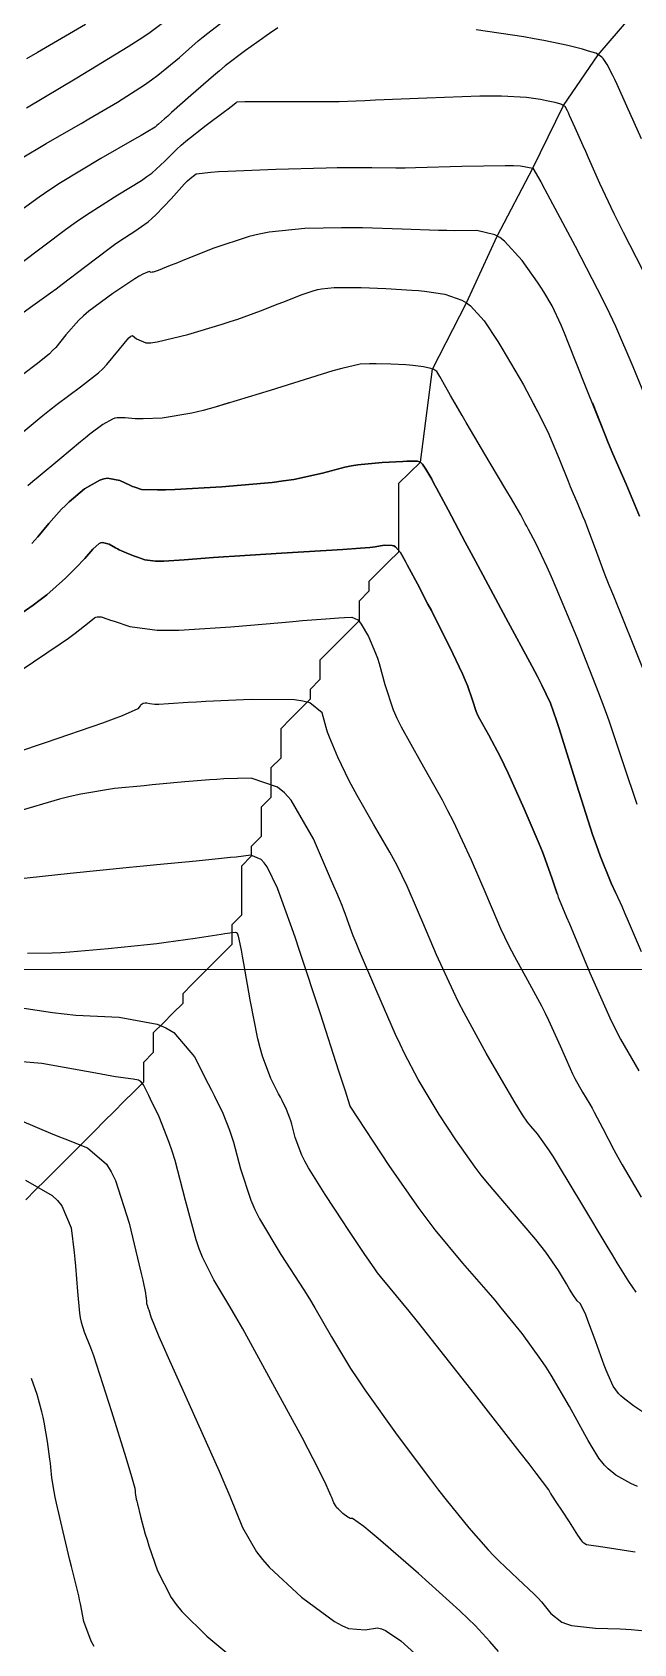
# Model space of a CAD drawing. Header units: metres. Extents: x 837117 to 838477, y 1189012 to 1191015.
# Drawn here: x 838127.5 to 838188.9, y 1189145.2 to 1189309.4 of the extents above; entities that cross this region are included whole.
import ezdxf

# ---------------------------------------------------------------- set-up
doc = ezdxf.new("R2010")
doc.units = ezdxf.units.M
doc.header["$LTSCALE"] = 0.3
doc.layers.add('COORD', color=7, linetype='Continuous', lineweight=20)
doc.layers.add('DRENAJE', color=5, linetype='Continuous', lineweight=25)
doc.layers.add('COTAS 10', color=1, linetype='Continuous')
doc.layers.add('COTAS INT', color=252, linetype='Continuous')

msp = doc.modelspace()

# ---------------------------------------------------------------- linework, layer by layer
at = {"layer": 'COORD'}
msp.add_line((837476.514, 1189213.872), (838476.514, 1189213.872), dxfattribs=at)
at = {"layer": 'COTAS 10'}
for points, elevation in [([(838132.979, 1189310.137), (838128.1, 1189307.275), (838126.968, 1189306.628)], 1890), ([(838126.262, 1189280.534), (838127.632, 1189281.532), (838128.813, 1189282.369), (838129.43, 1189282.807), (838129.999, 1189283.226), (838130.6, 1189283.675), (838133.027, 1189285.534), (838135.393, 1189287.324), (838135.954, 1189287.728), (838136.475, 1189288.092), (838138.019, 1189289.077), (838139.365, 1189290.024), (838139.761, 1189290.364), (838140.167, 1189290.739), (838141.718, 1189292.373), (838143.094, 1189293.896), (838143.39, 1189294.2), (838143.648, 1189294.453), (838144.275, 1189294.94), (838145.752, 1189295.103), (838146.548, 1189295.152), (838147.511, 1189295.202), (838152.383, 1189295.394), (838157.517, 1189295.541), (838158.644, 1189295.563), (838159.644, 1189295.577), (838162.194, 1189295.558), (838164.643, 1189295.534), (838165.58, 1189295.545), (838166.628, 1189295.564), (838171.349, 1189295.695), (838175.778, 1189295.778), (838176.643, 1189295.766), (838177.352, 1189295.739), (838178.606, 1189295.518), (838179.411, 1189294.102), (838179.836, 1189293.323), (838180.349, 1189292.376), (838182.934, 1189287.555), (838185.754, 1189282.078), (838186.416, 1189280.718), (838187.026, 1189279.425), (838188.799, 1189275.317), (838190.325, 1189271.552)], 1880), ([(838126.262, 1189280.534), (838127.632, 1189281.532), (838128.813, 1189282.369)], 1880), ([(838181.081, 1189221.589), (838181.007, 1189221.807), (838180.591, 1189223.113), (838179.872, 1189225.129), (838179.581, 1189225.865), (838179.252, 1189226.678), (838177.735, 1189230.257), (838176.099, 1189233.887), (838175.695, 1189234.732), (838175.313, 1189235.509), (838174.108, 1189237.735), (838173.204, 1189239.366), (838173.011, 1189239.767), (838172.843, 1189240.146), (838172.444, 1189241.332), (838171.94, 1189242.802), (838171.706, 1189243.36), (838171.431, 1189243.983), (838170.097, 1189246.78), (838168.622, 1189249.72), (838168.258, 1189250.433), (838167.913, 1189251.103), (838166.828, 1189253.16), (838165.981, 1189254.73), (838165.785, 1189255.093), (838165.607, 1189255.426), (838165.104, 1189256.368), (838164.61, 1189256.93), (838164.437, 1189257.022), (838164.249, 1189257.086), (838163.436, 1189257.089), (838162.512, 1189256.936), (838162.253, 1189256.902), (838161.993, 1189256.871), (838161.04, 1189256.789), (838159.217, 1189256.678), (838152.966, 1189256.296), (838148.185, 1189255.99), (838147.066, 1189255.913), (838146.037, 1189255.839), (838143.06, 1189255.598), (838140.984, 1189255.468), (838140.522, 1189255.464), (838140.11, 1189255.474), (838139.029, 1189255.623), (838138.277, 1189255.873), (838138.071, 1189255.947), (838137.867, 1189256.022), (838137.139, 1189256.309), (838136.432, 1189256.628), (838136.241, 1189256.724), (838136.052, 1189256.823), (838135.387, 1189257.207), (838134.736, 1189257.375), (838134.557, 1189257.338), (838134.377, 1189257.265), (838133.73, 1189256.698), (838132.912, 1189255.755), (838132.625, 1189255.445), (838132.311, 1189255.113), (838130.958, 1189253.737), (838129.041, 1189252.06), (838128.371, 1189251.538), (838127.641, 1189250.991), (838124.505, 1189248.808)], 1870), ([(838124.505, 1189248.808), (838127.641, 1189250.991), (838128.371, 1189251.538), (838129.041, 1189252.06), (838130.958, 1189253.737), (838132.311, 1189255.113), (838132.625, 1189255.445), (838132.912, 1189255.755), (838133.73, 1189256.698), (838134.377, 1189257.265), (838134.557, 1189257.338), (838134.736, 1189257.375), (838135.387, 1189257.207), (838136.052, 1189256.823), (838136.241, 1189256.724), (838136.432, 1189256.628), (838137.139, 1189256.309), (838137.867, 1189256.022), (838138.071, 1189255.947), (838138.277, 1189255.873), (838139.029, 1189255.623), (838140.11, 1189255.474), (838140.522, 1189255.464), (838140.984, 1189255.468), (838143.06, 1189255.598), (838146.037, 1189255.839), (838147.066, 1189255.913), (838148.185, 1189255.99), (838152.966, 1189256.296), (838159.217, 1189256.678), (838161.04, 1189256.789), (838161.993, 1189256.871), (838162.253, 1189256.902), (838162.512, 1189256.936), (838163.436, 1189257.089), (838164.249, 1189257.086), (838164.437, 1189257.022), (838164.61, 1189256.93), (838165.104, 1189256.368), (838165.607, 1189255.426), (838165.785, 1189255.093), (838165.981, 1189254.73), (838166.828, 1189253.16), (838167.913, 1189251.103), (838168.258, 1189250.433), (838168.622, 1189249.72), (838170.097, 1189246.78), (838171.431, 1189243.983), (838171.706, 1189243.36), (838171.94, 1189242.802), (838172.444, 1189241.332), (838172.843, 1189240.146), (838173.011, 1189239.767), (838173.204, 1189239.366), (838174.108, 1189237.735), (838175.313, 1189235.509), (838175.695, 1189234.732), (838176.099, 1189233.887), (838177.735, 1189230.257), (838179.252, 1189226.678), (838179.581, 1189225.865), (838179.872, 1189225.129), (838180.591, 1189223.113), (838181.007, 1189221.807), (838181.105, 1189221.517), (838181.196, 1189221.26), (838181.464, 1189220.591), (838182.052, 1189219.23), (838182.345, 1189218.535), (838182.694, 1189217.703), (838184.423, 1189213.55), (838186.464, 1189208.943), (838187.01, 1189207.825), (838187.547, 1189206.775), (838189.417, 1189203.55)], 1870), ([(838189.031, 1189154.521), (838188.376, 1189154.624), (838186.427, 1189154.931), (838185.078, 1189155.144), (838184.801, 1189155.187), (838184.568, 1189155.223), (838184.075, 1189155.296), (838183.809, 1189155.462), (838183.717, 1189155.558), (838183.619, 1189155.674), (838183.198, 1189156.271), (838182.67, 1189157.093), (838182.504, 1189157.35), (838182.328, 1189157.621), (838181.618, 1189158.708), (838180.986, 1189159.673), (838180.859, 1189159.866), (838180.752, 1189160.027), (838180.541, 1189160.344), (838180.446, 1189160.494), (838180.413, 1189160.55), (838180.377, 1189160.612), (838180.222, 1189160.89), (838178.957, 1189162.58), (838178.221, 1189163.533), (838177.318, 1189164.696), (838172.663, 1189170.648), (838167.85, 1189176.754), (838166.847, 1189178.014), (838165.987, 1189179.087), (838164.07, 1189181.407), (838163.063, 1189182.619), (838162.776, 1189182.994), (838162.485, 1189183.386), (838161.407, 1189184.944), (838160.125, 1189186.88), (838159.706, 1189187.511), (838159.259, 1189188.183), (838157.416, 1189190.953), (838155.719, 1189193.694), (838155.364, 1189194.348), (838155.059, 1189194.957), (838154.375, 1189196.774), (838154.019, 1189198.136), (838153.921, 1189198.458), (838153.824, 1189198.755), (838153.478, 1189199.626), (838153.026, 1189200.543), (838152.863, 1189200.868), (838152.682, 1189201.225), (838151.893, 1189202.774), (838151.022, 1189205.071), (838150.79, 1189205.899), (838150.562, 1189206.811), (838149.774, 1189210.8), (838149.142, 1189214.506), (838149.012, 1189215.24), (838148.903, 1189215.848), (838148.673, 1189216.986), (838148.582, 1189217.261), (838148.561, 1189217.324), (838148.541, 1189217.381), (838148.484, 1189217.538), (838148.379, 1189217.625), (838148.329, 1189217.637), (838148.271, 1189217.645), (838147.985, 1189217.631), (838147.193, 1189217.512), (838146.815, 1189217.453), (838146.368, 1189217.383), (838144.183, 1189217.036), (838141.216, 1189216.618), (838140.277, 1189216.502), (838139.286, 1189216.387), (838135.283, 1189215.972), (838131.385, 1189215.648), (838130.46, 1189215.591), (838129.602, 1189215.547), (838127.062, 1189215.505)], 1860), ([(838133.883, 1189144.933), (838133.554, 1189145.479), (838132.82, 1189147.48), (838132.47, 1189149.275), (838132.383, 1189149.692), (838132.301, 1189150.075), (838132.041, 1189151.168), (838131.694, 1189152.53), (838131.557, 1189153.083), (838131.402, 1189153.711), (838130.694, 1189156.611), (838130.02, 1189159.517), (838129.886, 1189160.148), (838129.776, 1189160.704), (838129.566, 1189162.088), (838129.46, 1189163.202), (838129.414, 1189163.589), (838129.362, 1189164.01), (838129.115, 1189165.811), (838128.774, 1189167.776), (838128.662, 1189168.299), (838128.543, 1189168.814), (838128.051, 1189170.598), (838127.478, 1189172.212)], 1850)]:
    msp.add_lwpolyline(points, dxfattribs=dict(at, elevation=elevation))
at = {"layer": 'COTAS INT'}
for points, elevation in [([(838126.36, 1189296.439), (838128.983, 1189298.016), (838131.762, 1189299.609), (838132.545, 1189300.064), (838133.335, 1189300.525), (838136.24, 1189302.239), (838139.002, 1189304.004), (838139.702, 1189304.497), (838140.374, 1189304.992), (838142.567, 1189306.794), (838144.481, 1189308.466), (838144.978, 1189308.879), (838145.459, 1189309.269), (838147.077, 1189310.497)], 1886), ([(838126.955, 1189301.637), (838132.107, 1189304.699), (838137.347, 1189307.901), (838138.465, 1189308.618), (838139.439, 1189309.263), (838141.753, 1189310.98)], 1888), ([(838152.602, 1189309.791), (838151.755, 1189309.208), (838151.42, 1189308.974), (838151.043, 1189308.708), (838149.32, 1189307.485), (838147.242, 1189305.915), (838146.641, 1189305.431), (838146.028, 1189304.925), (838143.722, 1189302.917), (838141.77, 1189301.161), (838141.381, 1189300.813), (838141.058, 1189300.526), (838140.437, 1189299.989), (838140.266, 1189299.855), (838140.226, 1189299.822), (838140.19, 1189299.79), (838140.088, 1189299.687), (838139.19, 1189299.141), (838138.652, 1189298.828), (838137.99, 1189298.447), (838134.552, 1189296.487), (838130.431, 1189294.001), (838129.338, 1189293.288), (838128.264, 1189292.563), (838124.56, 1189289.854)], 1884), ([(838189.67, 1189298.507), (838188.204, 1189301.813), (838187.201, 1189304.038), (838186.973, 1189304.525), (838186.767, 1189304.957), (838186.202, 1189306.049), (838185.763, 1189306.669), (838185.635, 1189306.803), (838185.505, 1189306.92), (838185.015, 1189307.207), (838184.273, 1189307.439), (838183.984, 1189307.522), (838183.659, 1189307.612), (838182.184, 1189308.006), (838179.71, 1189308.523), (838178.755, 1189308.691), (838177.683, 1189308.87), (838172.837, 1189309.607)], 1884), ([(838126.376, 1189285.812), (838130.934, 1189289.246), (838132.042, 1189290.037), (838133.083, 1189290.758), (838136.286, 1189292.782), (838138.702, 1189294.263), (838139.246, 1189294.642), (838139.737, 1189295.007), (838141.062, 1189296.213), (838142.302, 1189297.454), (838142.74, 1189297.841), (838143.218, 1189298.247), (838145.287, 1189299.871), (838147.174, 1189301.284), (838147.538, 1189301.557), (838147.833, 1189301.779), (838148.328, 1189302.155), (838148.375, 1189302.196), (838148.388, 1189302.207), (838148.402, 1189302.217), (838148.451, 1189302.254), (838149.219, 1189302.283), (838149.686, 1189302.288), (838150.263, 1189302.293), (838153.266, 1189302.302), (838156.385, 1189302.305), (838157.036, 1189302.306), (838157.594, 1189302.307), (838158.841, 1189302.312), (838160.605, 1189302.372), (838161.489, 1189302.408), (838162.544, 1189302.452), (838167.785, 1189302.68), (838173.214, 1189302.861), (838174.388, 1189302.876), (838175.419, 1189302.875), (838177.953, 1189302.745), (838179.373, 1189302.525), (838179.701, 1189302.468), (838180.001, 1189302.413), (838180.85, 1189302.229), (838181.41, 1189302.06), (838181.528, 1189302.014), (838181.629, 1189301.97), (838181.861, 1189301.815), (838182.097, 1189301.39), (838182.201, 1189301.175), (838182.322, 1189300.918), (838182.899, 1189299.639), (838183.702, 1189297.827), (838183.966, 1189297.234), (838184.247, 1189296.602), (838185.412, 1189293.991), (838186.865, 1189290.893), (838187.328, 1189289.953), (838187.817, 1189288.979), (838189.804, 1189285.164)], 1882), ([(838189.483, 1189260.067), (838188.116, 1189263.307), (838186.768, 1189266.415), (838186.334, 1189267.46), (838185.873, 1189268.584), (838183.992, 1189273.307), (838182.219, 1189277.75), (838181.828, 1189278.698), (838181.479, 1189279.524), (838180.577, 1189281.487), (838179.729, 1189282.903), (838179.414, 1189283.384), (838179.065, 1189283.904), (838177.512, 1189286.102), (838175.723, 1189288.061), (838175.224, 1189288.429), (838174.724, 1189288.723), (838172.904, 1189289.153), (838170.623, 1189289.139), (838169.832, 1189289.152), (838168.971, 1189289.171), (838165.284, 1189289.301), (838161.245, 1189289.418), (838160.162, 1189289.43), (838159.094, 1189289.433), (838155.364, 1189289.369), (838151.714, 1189288.978), (838150.697, 1189288.775), (838149.676, 1189288.531), (838145.966, 1189287.308), (838142.843, 1189286.06), (838142.193, 1189285.801), (838141.637, 1189285.579), (838140.403, 1189285.09), (838139.877, 1189284.921), (838139.768, 1189284.902), (838139.674, 1189284.894), (838139.464, 1189284.966), (838138.831, 1189284.715), (838138.471, 1189284.504), (838138.03, 1189284.232), (838135.77, 1189282.737), (838133.341, 1189280.94), (838132.794, 1189280.477), (838132.302, 1189280.03), (838130.977, 1189278.539), (838129.944, 1189277.243), (838129.635, 1189276.918), (838129.317, 1189276.608), (838128.085, 1189275.61), (838126.55, 1189274.466)], 1878), ([(838124.958, 1189267.248), (838128.472, 1189270.17), (838129.315, 1189270.847), (838130.101, 1189271.467), (838132.467, 1189273.231), (838134.295, 1189274.667), (838134.741, 1189275.081), (838135.161, 1189275.501), (838136.462, 1189277.08), (838137.417, 1189278.23), (838137.619, 1189278.38), (838137.794, 1189278.458), (838138.202, 1189278.133), (838139.145, 1189277.711), (838139.658, 1189277.727), (838140.28, 1189277.802), (838143.437, 1189278.555), (838146.925, 1189279.613), (838147.756, 1189279.88), (838148.529, 1189280.135), (838150.834, 1189280.964), (838152.642, 1189281.676), (838153.102, 1189281.857), (838153.543, 1189282.032), (838154.991, 1189282.608), (838156.315, 1189283.045), (838156.68, 1189283.132), (838157.043, 1189283.204), (838158.345, 1189283.344), (838159.942, 1189283.355), (838160.491, 1189283.347), (838161.086, 1189283.334), (838163.618, 1189283.246), (838166.263, 1189283.087), (838166.929, 1189283.029), (838167.566, 1189282.965), (838169.625, 1189282.685), (838171.379, 1189282.074), (838171.824, 1189281.8), (838172.251, 1189281.482), (838173.644, 1189279.959), (838175.033, 1189277.852), (838175.457, 1189277.166), (838175.899, 1189276.435), (838177.637, 1189273.427), (838179.324, 1189270.266), (838179.733, 1189269.44), (838180.118, 1189268.635), (838181.296, 1189265.904), (838182.203, 1189263.62), (838182.416, 1189263.097), (838182.612, 1189262.621), (838183.182, 1189261.296), (838183.718, 1189260.026), (838183.893, 1189259.584), (838184.079, 1189259.104), (838184.845, 1189257.041), (838185.962, 1189254.098), (838186.37, 1189253.062), (838186.82, 1189251.93), (838188.799, 1189247.041), (838190.763, 1189242.118)], 1876), ([(838189.231, 1189230.701), (838187.871, 1189234.741), (838186.376, 1189239.226), (838185.88, 1189240.597), (838185.348, 1189242.025), (838183.13, 1189247.649), (838180.992, 1189252.774), (838180.511, 1189253.887), (838180.078, 1189254.868), (838178.915, 1189257.304), (838178.161, 1189258.701), (838177.986, 1189259.026), (838177.826, 1189259.325), (838177.369, 1189260.181), (838176.659, 1189261.431), (838176.339, 1189261.979), (838175.965, 1189262.613), (838174.169, 1189265.63), (838172.258, 1189268.843), (838171.812, 1189269.602), (838171.403, 1189270.303), (838170.222, 1189272.36), (838169.432, 1189273.758), (838169.268, 1189274.043), (838169.128, 1189274.284), (838168.821, 1189274.788), (838168.518, 1189274.993), (838168.381, 1189275.045), (838168.22, 1189275.096), (838167.448, 1189275.265), (838166.378, 1189275.401), (838166.029, 1189275.431), (838165.659, 1189275.458), (838164.133, 1189275.529), (838162.635, 1189275.561), (838162.282, 1189275.564), (838161.955, 1189275.564), (838160.999, 1189275.543), (838159.115, 1189275.108), (838158.203, 1189274.847), (838157.123, 1189274.525), (838151.815, 1189272.858), (838146.226, 1189271.169), (838144.969, 1189270.835), (838143.838, 1189270.558), (838140.801, 1189270.039), (838138.874, 1189269.959), (838138.442, 1189269.96), (838138.055, 1189269.97), (838137.027, 1189270.087), (838136.227, 1189270.089), (838135.984, 1189270.027), (838135.732, 1189269.937), (838134.743, 1189269.385), (838133.433, 1189268.402), (838132.978, 1189268.041), (838132.483, 1189267.64), (838130.364, 1189265.874), (838128.161, 1189264.028), (838127.613, 1189263.578), (838127.093, 1189263.155)], 1874), ([(838124.958, 1189267.248), (838128.472, 1189270.17), (838129.315, 1189270.847), (838130.101, 1189271.467), (838130.264, 1189271.589)], 1876), ([(838147.614, 1189271.589), (838146.226, 1189271.169), (838144.969, 1189270.835), (838143.838, 1189270.558), (838140.801, 1189270.039), (838138.874, 1189269.959), (838138.442, 1189269.96), (838138.055, 1189269.97), (838137.027, 1189270.087), (838136.227, 1189270.089), (838135.984, 1189270.027), (838135.732, 1189269.937), (838134.743, 1189269.385), (838133.433, 1189268.402), (838132.978, 1189268.041), (838132.483, 1189267.64), (838130.364, 1189265.874), (838128.161, 1189264.028), (838127.613, 1189263.578), (838127.093, 1189263.155)], 1874), ([(838189.231, 1189230.701), (838187.871, 1189234.741), (838186.376, 1189239.226), (838185.88, 1189240.597), (838185.348, 1189242.025), (838183.13, 1189247.649), (838180.992, 1189252.774), (838180.511, 1189253.887), (838180.078, 1189254.868), (838178.915, 1189257.304), (838178.161, 1189258.701), (838177.986, 1189259.026), (838177.826, 1189259.325), (838177.369, 1189260.181), (838176.659, 1189261.431), (838176.339, 1189261.979), (838175.965, 1189262.613), (838174.169, 1189265.63), (838172.258, 1189268.843), (838171.812, 1189269.602), (838171.403, 1189270.303), (838170.665, 1189271.589)], 1874), ([(838178.618, 1189271.589), (838179.324, 1189270.266), (838179.733, 1189269.44), (838180.118, 1189268.635), (838181.296, 1189265.904), (838182.203, 1189263.62), (838182.416, 1189263.097), (838182.612, 1189262.621), (838183.182, 1189261.296), (838183.718, 1189260.026), (838183.893, 1189259.584), (838184.079, 1189259.104), (838184.845, 1189257.041), (838185.962, 1189254.098), (838186.37, 1189253.062), (838186.82, 1189251.93), (838188.799, 1189247.041), (838190.763, 1189242.118)], 1876), ([(838184.676, 1189271.589), (838185.873, 1189268.584), (838186.334, 1189267.46), (838186.768, 1189266.415), (838188.116, 1189263.307), (838189.483, 1189260.067)], 1878), ([(838187.096, 1189221.589), (838186.602, 1189222.666), (838185.458, 1189225.47), (838185.088, 1189226.499), (838184.695, 1189227.638), (838183.086, 1189232.666), (838181.607, 1189237.442), (838181.297, 1189238.423), (838181.029, 1189239.255), (838180.42, 1189241.026), (838179.52, 1189242.847), (838179.07, 1189243.711), (838178.531, 1189244.73), (838175.859, 1189249.71), (838172.981, 1189255.042), (838172.313, 1189256.283), (838171.702, 1189257.423), (838169.96, 1189260.691), (838168.777, 1189262.911), (838168.518, 1189263.39), (838168.289, 1189263.811), (838167.708, 1189264.84), (838167.341, 1189265.362), (838167.246, 1189265.462), (838167.155, 1189265.543), (838166.85, 1189265.677), (838166.124, 1189265.659), (838165.767, 1189265.645), (838165.342, 1189265.627), (838163.243, 1189265.527), (838160.766, 1189265.286), (838160.102, 1189265.179), (838159.448, 1189265.054), (838157.165, 1189264.454), (838154.24, 1189263.805), (838153.181, 1189263.649), (838152.014, 1189263.503), (838146.899, 1189263.062), (838142.103, 1189262.788), (838141.137, 1189262.748), (838140.328, 1189262.724), (838138.712, 1189262.767), (838138.009, 1189262.998), (838137.775, 1189263.092), (838137.524, 1189263.2), (838136.475, 1189263.698), (838135.22, 1189263.922), (838134.839, 1189263.856), (838134.443, 1189263.735), (838132.892, 1189262.835), (838131.333, 1189261.529), (838130.932, 1189261.151), (838130.544, 1189260.766), (838129.256, 1189259.318), (838128.111, 1189257.939), (838127.814, 1189257.598), (838127.526, 1189257.274)], 1872), ([(838127.526, 1189257.274), (838127.814, 1189257.598), (838128.111, 1189257.939), (838129.256, 1189259.318), (838130.544, 1189260.766), (838130.932, 1189261.151), (838131.333, 1189261.529), (838132.892, 1189262.835), (838134.443, 1189263.735), (838134.839, 1189263.856), (838135.22, 1189263.922), (838136.475, 1189263.698), (838137.524, 1189263.2), (838137.775, 1189263.092), (838138.009, 1189262.998), (838138.712, 1189262.767), (838140.328, 1189262.724), (838141.137, 1189262.748), (838142.103, 1189262.788), (838146.899, 1189263.062), (838152.014, 1189263.503), (838153.181, 1189263.649), (838154.24, 1189263.805), (838157.165, 1189264.454), (838159.448, 1189265.054), (838160.102, 1189265.179), (838160.766, 1189265.286), (838163.243, 1189265.527), (838165.342, 1189265.627), (838165.767, 1189265.645), (838166.124, 1189265.659), (838166.85, 1189265.677), (838167.155, 1189265.543), (838167.246, 1189265.462), (838167.341, 1189265.362), (838167.708, 1189264.84), (838168.289, 1189263.811), (838168.518, 1189263.39), (838168.777, 1189262.911), (838169.96, 1189260.691), (838171.702, 1189257.423), (838172.313, 1189256.283), (838172.981, 1189255.042), (838175.859, 1189249.71), (838178.531, 1189244.73), (838179.07, 1189243.711), (838179.52, 1189242.847), (838180.42, 1189241.026), (838181.029, 1189239.255), (838181.297, 1189238.423), (838181.607, 1189237.442), (838183.086, 1189232.666), (838184.695, 1189227.638), (838185.088, 1189226.499), (838185.458, 1189225.47), (838186.602, 1189222.666), (838187.674, 1189220.33), (838187.999, 1189219.595), (838188.335, 1189218.822), (838189.65, 1189215.714)], 1872), ([(838126.315, 1189244.313), (838130.406, 1189247.071), (838131.237, 1189247.648), (838131.938, 1189248.143), (838133.377, 1189249.254), (838133.919, 1189249.693), (838134.053, 1189249.763), (838134.181, 1189249.812), (838134.587, 1189249.806), (838135.257, 1189249.566), (838135.552, 1189249.468), (838135.894, 1189249.356), (838137.524, 1189248.836), (838140.28, 1189248.456), (838141.332, 1189248.432), (838142.509, 1189248.442), (838147.804, 1189248.774), (838153.01, 1189249.243), (838154.132, 1189249.34), (838155.115, 1189249.423), (838157.51, 1189249.606), (838158.82, 1189249.686), (838159.389, 1189249.721), (838160.135, 1189249.766), (838160.742, 1189249.488), (838160.925, 1189249.3), (838161.114, 1189249.064), (838161.849, 1189247.813), (838162.575, 1189246.11), (838162.758, 1189245.589), (838162.933, 1189245.046), (838163.502, 1189242.908), (838164.374, 1189240.318), (838164.741, 1189239.49), (838165.162, 1189238.615), (838167.135, 1189235.054), (838169.344, 1189231.163), (838169.913, 1189230.08), (838170.465, 1189228.995), (838172.304, 1189225.054), (838173.813, 1189221.575), (838174.157, 1189220.782), (838174.468, 1189220.061), (838175.323, 1189218.073), (838176.136, 1189216.345), (838176.422, 1189215.79), (838176.733, 1189215.201), (838178.073, 1189212.796), (838179.499, 1189210.175), (838179.865, 1189209.449), (838180.217, 1189208.724), (838181.385, 1189206.109), (838182.396, 1189203.794), (838182.65, 1189203.259), (838182.893, 1189202.77), (838183.675, 1189201.385), (838184.421, 1189200.157), (838184.642, 1189199.766), (838184.867, 1189199.353), (838185.732, 1189197.678), (838186.881, 1189195.502), (838187.287, 1189194.774), (838187.731, 1189193.99), (838189.649, 1189190.704)], 1868), ([(838126.315, 1189244.313), (838130.406, 1189247.071), (838131.237, 1189247.648), (838131.938, 1189248.143), (838133.377, 1189249.254), (838133.919, 1189249.693), (838134.053, 1189249.763), (838134.181, 1189249.812), (838134.587, 1189249.806), (838135.257, 1189249.566), (838135.552, 1189249.468), (838135.894, 1189249.356), (838137.524, 1189248.836), (838140.28, 1189248.456), (838141.332, 1189248.432), (838142.509, 1189248.442), (838147.804, 1189248.774), (838153.01, 1189249.243), (838154.132, 1189249.34), (838155.115, 1189249.423), (838157.51, 1189249.606), (838158.82, 1189249.686), (838159.389, 1189249.721), (838160.135, 1189249.766), (838160.742, 1189249.488), (838160.925, 1189249.3), (838161.114, 1189249.064), (838161.849, 1189247.813), (838162.575, 1189246.11), (838162.758, 1189245.589), (838162.933, 1189245.046), (838163.502, 1189242.908), (838164.374, 1189240.318), (838164.741, 1189239.49), (838165.162, 1189238.615), (838167.135, 1189235.054), (838169.344, 1189231.163), (838169.913, 1189230.08), (838170.465, 1189228.995), (838172.304, 1189225.054), (838173.807, 1189221.589)], 1868), ([(838189.16, 1189181.013), (838188.385, 1189182.118), (838187.208, 1189184.019), (838186.733, 1189184.802), (838186.194, 1189185.697), (838183.709, 1189189.857), (838181.232, 1189193.945), (838180.697, 1189194.795), (838180.228, 1189195.522), (838179.079, 1189197.128), (838178.406, 1189197.918), (838178.237, 1189198.131), (838178.075, 1189198.341), (838177.551, 1189199.079), (838176.693, 1189200.484), (838176.321, 1189201.114), (838175.891, 1189201.849), (838173.849, 1189205.377), (838171.597, 1189209.473), (838171.035, 1189210.566), (838170.499, 1189211.641), (838168.781, 1189215.377), (838167.38, 1189218.653), (838167.043, 1189219.438), (838166.729, 1189220.17), (838165.777, 1189222.373), (838164.763, 1189224.472), (838164.41, 1189225.139), (838164.025, 1189225.843), (838162.373, 1189228.694), (838160.682, 1189231.619), (838160.273, 1189232.369), (838159.889, 1189233.093), (838158.718, 1189235.496), (838157.863, 1189237.551), (838157.679, 1189238.056), (838157.518, 1189238.534), (838157.126, 1189240.032), (838155.865, 1189241.043), (838155.156, 1189241.214), (838154.291, 1189241.338), (838149.869, 1189241.392), (838145.27, 1189241.166), (838144.294, 1189241.114), (838143.446, 1189241.067), (838141.461, 1189240.933), (838140.472, 1189240.87), (838140.254, 1189240.867), (838140.059, 1189240.871), (838139.553, 1189240.939), (838139.236, 1189241.012), (838139.159, 1189241.02), (838139.087, 1189241.022), (838138.87, 1189240.982), (838138.67, 1189240.853), (838138.61, 1189240.798), (838138.548, 1189240.736), (838138.307, 1189240.442), (838136.724, 1189239.707), (838135.815, 1189239.366), (838134.703, 1189238.965), (838128.991, 1189237.021), (838122.601, 1189234.874)], 1866), ([(838166.116, 1189221.589), (838165.777, 1189222.373), (838164.763, 1189224.472), (838164.41, 1189225.139), (838164.025, 1189225.843), (838162.373, 1189228.694), (838160.682, 1189231.619), (838160.273, 1189232.369), (838159.889, 1189233.093), (838158.718, 1189235.496), (838157.863, 1189237.551), (838157.679, 1189238.056), (838157.518, 1189238.534), (838157.126, 1189240.032), (838155.865, 1189241.043), (838155.156, 1189241.214), (838154.291, 1189241.338), (838149.869, 1189241.392), (838145.27, 1189241.166), (838144.294, 1189241.114), (838143.446, 1189241.067), (838141.461, 1189240.933), (838140.472, 1189240.87), (838140.254, 1189240.867), (838140.059, 1189240.871), (838139.553, 1189240.939), (838139.236, 1189241.012), (838139.159, 1189241.02), (838139.087, 1189241.022), (838138.87, 1189240.982), (838138.67, 1189240.853), (838138.61, 1189240.798), (838138.548, 1189240.736), (838138.307, 1189240.442), (838136.724, 1189239.707), (838135.815, 1189239.366), (838134.703, 1189238.965), (838128.991, 1189237.021), (838122.601, 1189234.874)], 1866), ([(838190.603, 1189168.288), (838188.878, 1189169.43), (838187.807, 1189170.243), (838187.568, 1189170.464), (838187.354, 1189170.683), (838186.789, 1189171.455), (838186.274, 1189172.609), (838186.092, 1189173.067), (838185.892, 1189173.586), (838185.027, 1189175.963), (838184.185, 1189178.245), (838184, 1189178.704), (838183.836, 1189179.088), (838183.416, 1189179.851), (838183.14, 1189180.147), (838183.066, 1189180.237), (838182.993, 1189180.33), (838182.739, 1189180.692), (838182.354, 1189181.313), (838182.199, 1189181.568), (838182.023, 1189181.861), (838181.211, 1189183.219), (838179.915, 1189185.1), (838179.433, 1189185.721), (838178.898, 1189186.386), (838176.522, 1189189.15), (838173.979, 1189192.136), (838173.339, 1189192.94), (838172.727, 1189193.734), (838170.747, 1189196.522), (838169.064, 1189199.124), (838168.638, 1189199.801), (838168.231, 1189200.459), (838166.907, 1189202.682), (838165.524, 1189205.334), (838165.079, 1189206.264), (838164.608, 1189207.278), (838162.682, 1189211.646), (838160.945, 1189215.75), (838160.593, 1189216.599), (838160.296, 1189217.322), (838159.689, 1189218.893), (838159.46, 1189219.583), (838159.402, 1189219.751), (838159.347, 1189219.91), (838159.166, 1189220.397), (838158.615, 1189221.695), (838158.327, 1189222.365), (838157.979, 1189223.168), (838156.233, 1189227.188), (838153.961, 1189231.116), (838153.283, 1189231.861), (838152.582, 1189232.457), (838149.874, 1189233.375), (838147.104, 1189233.287), (838146.365, 1189233.25), (838145.639, 1189233.207), (838143.118, 1189233.007), (838140.534, 1189232.756), (838139.768, 1189232.681), (838138.98, 1189232.604), (838135.955, 1189232.307), (838132.494, 1189231.754), (838131.432, 1189231.515), (838130.325, 1189231.24), (838125.955, 1189229.936)], 1864), ([(838158.66, 1189221.589), (838158.615, 1189221.695), (838158.327, 1189222.365), (838157.979, 1189223.168), (838156.233, 1189227.188), (838153.961, 1189231.116), (838153.283, 1189231.861), (838152.582, 1189232.457), (838149.874, 1189233.375), (838147.104, 1189233.287), (838146.365, 1189233.25), (838145.639, 1189233.207), (838143.118, 1189233.007), (838140.534, 1189232.756), (838139.768, 1189232.681), (838138.98, 1189232.604), (838135.955, 1189232.307), (838132.494, 1189231.754), (838131.432, 1189231.515), (838130.325, 1189231.24), (838125.955, 1189229.936)], 1864), ([(838152.782, 1189221.589), (838152.575, 1189222.156), (838151.497, 1189224.354), (838151.202, 1189224.762), (838150.907, 1189225.082), (838149.854, 1189225.512), (838148.359, 1189225.336), (838147.787, 1189225.275), (838147.146, 1189225.208), (838144.259, 1189224.921), (838140.259, 1189224.531), (838138.917, 1189224.4), (838137.473, 1189224.259), (838131.409, 1189223.663), (838125.782, 1189223.059), (838124.614, 1189222.913), (838123.614, 1189222.775), (838121.409, 1189222.351), (838120.134, 1189221.913), (838119.72, 1189221.766), (838119.279, 1189221.607), (838119.229, 1189221.589)], 1862), ([(838189.273, 1189161.209), (838188.602, 1189161.529), (838187.073, 1189162.38), (838186.304, 1189163.02), (838186.112, 1189163.207), (838185.929, 1189163.399), (838185.346, 1189164.124), (838184.565, 1189165.386), (838184.259, 1189165.915), (838183.913, 1189166.522), (838182.338, 1189169.364), (838180.483, 1189172.546), (838179.961, 1189173.367), (838179.435, 1189174.163), (838177.506, 1189176.821), (838175.392, 1189179.431), (838174.75, 1189180.196), (838174.083, 1189180.98), (838171.47, 1189183.964), (838168.632, 1189187.381), (838167.823, 1189188.438), (838167.004, 1189189.543), (838163.964, 1189193.932), (838159.987, 1189199.955), (838159.979, 1189199.969), (838159.975, 1189199.975), (838159.972, 1189199.984), (838159.97, 1189199.991), (838159.97, 1189199.992), (838159.969, 1189199.994), (838159.968, 1189199.998), (838159.965, 1189200.003), (838159.964, 1189200.004), (838159.964, 1189200.006), (838159.96, 1189200.014), (838159.955, 1189200.025), (838159.954, 1189200.029), (838159.949, 1189200.054), (838159.487, 1189201.493), (838159.198, 1189202.393), (838158.837, 1189203.51), (838156.952, 1189209.352), (838154.856, 1189215.732), (838154.362, 1189217.188), (838153.906, 1189218.509), (838152.575, 1189222.156), (838151.497, 1189224.354), (838151.202, 1189224.762), (838150.907, 1189225.082), (838149.854, 1189225.512), (838148.359, 1189225.336), (838147.787, 1189225.275), (838147.146, 1189225.208), (838144.259, 1189224.921), (838140.259, 1189224.531), (838138.917, 1189224.4), (838137.473, 1189224.259), (838131.409, 1189223.663), (838125.782, 1189223.059)], 1862), ([(838125.361, 1189210.147), (838129.61, 1189209.494), (838130.805, 1189209.361), (838132.008, 1189209.248), (838136.417, 1189209.011), (838140.311, 1189208.33), (838141.189, 1189207.937), (838141.98, 1189207.455), (838144.113, 1189204.975), (838145.507, 1189202.237), (838145.832, 1189201.593), (838146.131, 1189200.997), (838146.988, 1189199.254), (838147.679, 1189197.516), (838147.873, 1189196.923), (838148.067, 1189196.282), (838148.777, 1189193.564), (838149.848, 1189190.382), (838150.27, 1189189.448), (838150.746, 1189188.492), (838152.919, 1189184.846), (838155.247, 1189181.25), (838155.821, 1189180.326), (838156.364, 1189179.431), (838158.073, 1189176.457), (838160.02, 1189173.235), (838160.714, 1189172.185), (838161.474, 1189171.067), (838164.781, 1189166.457), (838168.18, 1189161.93), (838168.998, 1189160.864), (838169.763, 1189159.879), (838172.085, 1189156.998), (838174.051, 1189154.773), (838174.592, 1189154.202), (838175.132, 1189153.651), (838177.067, 1189151.821), (838178.755, 1189150.24), (838179.138, 1189149.846), (838179.485, 1189149.47), (838180.433, 1189148.271), (838181.565, 1189147.392), (838182.028, 1189147.218), (838182.555, 1189147.074), (838185.001, 1189146.806), (838187.524, 1189146.72), (838188.1, 1189146.692), (838188.624, 1189146.661), (838190.071, 1189146.532)], 1858), ([(838175.101, 1189144.418), (838174.209, 1189145.421), (838172.72, 1189147.05), (838171.999, 1189147.747), (838171.144, 1189148.551), (838166.941, 1189152.345), (838162.822, 1189155.937), (838162.021, 1189156.615), (838161.367, 1189157.154), (838160.229, 1189157.958), (838159.968, 1189157.979), (838159.867, 1189158.025), (838159.754, 1189158.09), (838159.241, 1189158.468), (838158.738, 1189158.935), (838158.631, 1189159.054), (838158.538, 1189159.169), (838158.32, 1189159.55), (838158.1, 1189160.092), (838158.007, 1189160.31), (838157.899, 1189160.557), (838157.389, 1189161.69), (838156.212, 1189164.029), (838155.682, 1189165.035), (838155.065, 1189166.197), (838152.1, 1189171.69), (838149.021, 1189177.273), (838148.331, 1189178.491), (838147.712, 1189179.568), (838146.065, 1189182.275), (838144.901, 1189184.598), (838144.586, 1189185.432), (838144.275, 1189186.35), (838143.18, 1189190.354), (838142.116, 1189194.428), (838141.825, 1189195.388), (838141.535, 1189196.277), (838140.499, 1189198.882), (838139.631, 1189200.679), (838139.447, 1189201.058), (838139.287, 1189201.386), (838138.912, 1189202.143), (838138.618, 1189202.485), (838138.509, 1189202.552), (838138.388, 1189202.606), (838137.851, 1189202.7), (838136.047, 1189202.956), (838135.128, 1189203.113), (838134.027, 1189203.307), (838128.532, 1189204.317), (838121.715, 1189204.871)], 1856), ([(838126.47, 1189198.478), (838129.429, 1189197.22), (838130.174, 1189196.911), (838130.887, 1189196.619), (838133.192, 1189195.704), (838135.12, 1189194.038), (838135.595, 1189193.272), (838136.044, 1189192.374), (838137.454, 1189188.031), (838138.463, 1189183.773), (838138.66, 1189182.929), (838138.821, 1189182.231), (838139.105, 1189180.919), (838139.149, 1189180.574), (838139.159, 1189180.485), (838139.168, 1189180.399), (838139.192, 1189180.111), (838139.214, 1189179.883), (838139.222, 1189179.834), (838139.23, 1189179.791), (838139.264, 1189179.688), (838139.347, 1189179.47), (838139.386, 1189179.354), (838139.432, 1189179.215), (838139.656, 1189178.512), (838140.481, 1189176.486), (838140.905, 1189175.513), (838141.415, 1189174.36), (838143.964, 1189168.708), (838146.623, 1189162.771), (838147.202, 1189161.439), (838147.712, 1189160.242), (838148.987, 1189157.047), (838150.417, 1189154.553), (838151.025, 1189153.798), (838151.726, 1189153.016), (838155.023, 1189149.96), (838158.387, 1189147.477), (838159.131, 1189147.056), (838159.792, 1189146.751), (838161.5, 1189146.613), (838162.775, 1189146.815), (838163.165, 1189146.725), (838163.569, 1189146.571), (838165.16, 1189145.488), (838166.561, 1189144.224)], 1854), ([(838126.863, 1189192.411), (838129.582, 1189190.856), (838130.13, 1189190.347), (838130.589, 1189189.804), (838131.51, 1189187.56), (838131.819, 1189185.066), (838131.893, 1189184.365), (838131.962, 1189183.661), (838132.168, 1189181.081), (838132.38, 1189178.865), (838132.453, 1189178.39), (838132.531, 1189177.976), (838132.863, 1189176.978), (838133.513, 1189175.368), (838133.792, 1189174.566), (838134.114, 1189173.61), (838135.634, 1189168.874), (838137.092, 1189164.183), (838137.375, 1189163.256), (838137.605, 1189162.49), (838138.001, 1189161.067), (838138.046, 1189160.736), (838138.056, 1189160.659), (838138.064, 1189160.588), (838138.083, 1189160.383), (838138.167, 1189159.946), (838138.215, 1189159.728), (838138.274, 1189159.468), (838138.581, 1189158.181), (838139.081, 1189156.382), (838139.262, 1189155.799), (838139.461, 1189155.18), (838140.337, 1189152.638), (838141.716, 1189149.923), (838142.232, 1189149.194), (838142.808, 1189148.475), (838145.374, 1189145.962), (838148.022, 1189143.775)], 1852)]:
    msp.add_lwpolyline(points, dxfattribs=dict(at, elevation=elevation))
at = {"layer": 'DRENAJE'}
for p, q in [((838185.26, 1189307.063), (838188.573, 1189310.899)), ((838181.745, 1189301.893), (838185.26, 1189307.063)), ((838178.606, 1189295.518), (838181.745, 1189301.893)), ((838174.974, 1189288.576), (838178.606, 1189295.518)), ((838171.824, 1189281.8), (838174.974, 1189288.576)), ((838168.381, 1189275.045), (838171.824, 1189281.8)), ((838167.155, 1189265.543), (838168.381, 1189275.045)), ((838164.891, 1189263.401), (838167.155, 1189265.543))]:
    msp.add_line(p, q, dxfattribs=at)
for points in [[(838164.891, 1189263.401, 0), (838164.891, 1189256.403, 0)], [(838164.891, 1189256.403, 0), (838163.891, 1189255.404, 0), (838161.892, 1189253.404, 0), (838161.892, 1189252.405, 0), (838160.892, 1189251.405, 0), (838160.892, 1189249.406, 0), (838159.893, 1189248.406, 0), (838158.893, 1189247.406, 0), (838156.894, 1189245.407, 0), (838156.894, 1189243.408, 0), (838155.894, 1189242.408, 0), (838155.894, 1189241.408, 0), (838154.894, 1189240.409, 0), (838153.895, 1189239.409, 0), (838152.895, 1189238.409, 0), (838152.895, 1189235.41, 0), (838151.896, 1189234.411, 0), (838151.896, 1189231.412, 0), (838150.896, 1189230.412, 0), (838150.896, 1189227.413, 0), (838149.896, 1189226.413, 0), (838149.896, 1189225.414, 0), (838148.897, 1189224.414, 0), (838148.897, 1189219.416, 0), (838147.897, 1189218.416, 0), (838147.897, 1189216.417, 0), (838146.897, 1189215.417, 0), (838145.898, 1189214.417, 0), (838144.898, 1189213.418, 0), (838143.898, 1189212.418, 0), (838142.899, 1189211.418, 0), (838142.899, 1189210.419, 0), (838141.899, 1189209.419, 0), (838140.899, 1189208.419, 0), (838139.9, 1189207.42, 0), (838139.9, 1189205.42, 0), (838138.9, 1189204.421, 0), (838138.9, 1189202.421, 0), (838137.9, 1189201.422, 0), (838136.901, 1189200.422, 0), (838135.901, 1189199.422, 0), (838134.901, 1189198.423, 0), (838133.902, 1189197.423, 0), (838132.902, 1189196.423, 0), (838131.902, 1189195.424, 0), (838130.903, 1189194.424, 0), (838129.903, 1189193.424, 0), (838128.903, 1189192.425, 0), (838127.904, 1189191.425, 0), (838126.904, 1189190.425, 0)]]:
    msp.add_polyline3d(points, dxfattribs=at)

doc.saveas('drawing.dxf')
